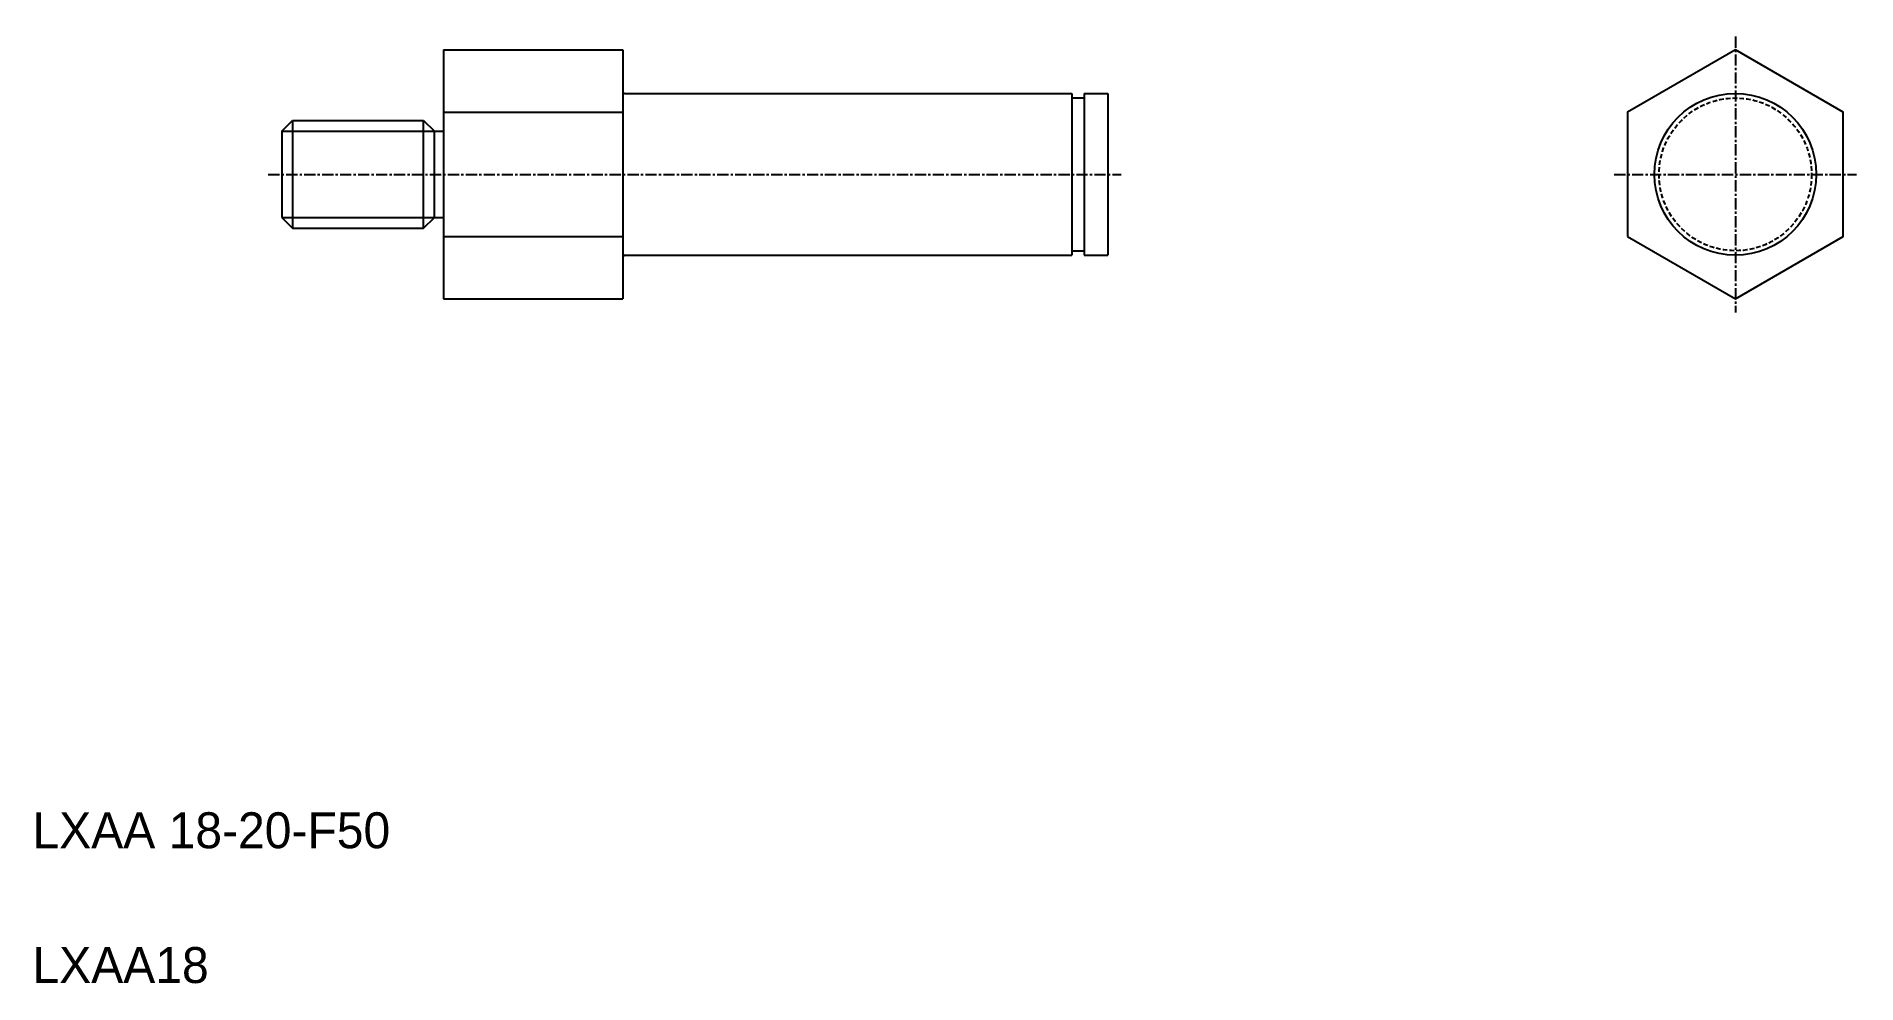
# Model space of a CAD drawing. Extents: x -40 to 163, y 83 to 189.
import ezdxf

# ---------------------------------------------------------------- set-up
doc = ezdxf.new("R2010")
doc.units = 0
doc.linetypes.add('CENTER', pattern=[2, 1.25, -0.25, 0.25, -0.25])
doc.linetypes.add('DASHED', pattern=[0.75, 0.5, -0.25])
doc.layers.get('0').update_dxf_attribs({"linetype": 'CONTINUOUS'})
doc.layers.add('CENTER', color=1, linetype='CENTER')

msp = doc.modelspace()

# ---------------------------------------------------------------- linework, layer by layer
at = {"color": 7, "linetype": 'CONTINUOUS'}
for p, q in [((5.42, 187.29), (5.42, 159.58)), ((5.42, 187.29), (25.42, 187.29)), ((25.42, 187.29), (25.42, 159.58)), ((25.62, 182.44), (75.42, 182.44)), ((29.32, 182.44), (29.32, 182.44)), ((33.02, 182.44), (33.02, 182.44)), ((75.42, 182.44), (75.42, 164.44)), ((76.77, 182.44), (79.42, 182.44)), ((76.77, 182.44), (76.77, 164.44)), ((79.42, 182.44), (79.42, 164.44)), ((75.42, 181.94), (76.77, 181.94)), ((-12.58, 178.24), (-11.38, 179.44)), ((-11.38, 179.44), (-11.38, 167.44)), ((-11.38, 179.44), (3.22, 179.44)), ((3.22, 179.44), (4.42, 178.24)), ((3.22, 167.44), (3.22, 179.44)), ((5.42, 180.36), (25.42, 180.36)), ((-12.58, 178.24), (-12.58, 168.64)), ((4.42, 168.64), (4.42, 178.24)), ((4.42, 178.24), (5.42, 178.24)), ((-12.58, 168.64), (-11.38, 167.44)), ((3.22, 167.44), (4.42, 168.64)), ((4.42, 168.64), (5.42, 168.64)), ((-11.38, 167.44), (3.22, 167.44)), ((5.42, 166.51), (25.42, 166.51)), ((25.62, 164.44), (75.42, 164.44)), ((29.32, 164.44), (29.32, 164.44)), ((33.02, 164.44), (33.02, 164.44)), ((75.42, 164.94), (76.77, 164.94)), ((76.77, 164.44), (79.42, 164.44)), ((5.42, 159.58), (25.42, 159.58))]:
    msp.add_line(p, q, dxfattribs=at)
at = {"color": 3, "linetype": 'CONTINUOUS'}
for p, q in [((-12.58, 178.24), (4.42, 178.24)), ((-12.58, 168.64), (4.42, 168.64))]:
    msp.add_line(p, q, dxfattribs=at)
at = {"color": 7, "linetype": 'CONTINUOUS'}
msp.add_lwpolyline([(137.3, 166.51), (149.3, 159.58), (161.3, 166.51), (161.3, 180.36), (149.3, 187.29), (137.3, 180.36)], close=True, dxfattribs=at)
msp.add_circle((149.3, 173.44), 9, dxfattribs=at)
at = {"color": 3, "linetype": 'DASHED'}
msp.add_circle((149.3, 173.44), 8.5, dxfattribs=at)
at = {"color": 7, "linetype": 'CONTINUOUS'}
for centre, start, end in [((25.62, 182.64), 180, 270), ((25.62, 164.24), 90, 180)]:
    msp.add_arc(centre, 0.2, start, end, dxfattribs=at)
at = {"layer": 'CENTER', "color": 1, "linetype": 'CENTER'}
for p, q in [((149.3, 188.79), (149.3, 158.08)), ((-14.08, 173.44), (80.92, 173.44)), ((135.8, 173.44), (162.8, 173.44))]:
    msp.add_line(p, q, dxfattribs=at)

# ---------------------------------------------------------------- texts
at = {"color": 7, "linetype": 'CONTINUOUS'}
for s, p in [('LXAA 18-20-F50', (-40.34, 98.44)), ('LXAA18', (-40.34, 83.44))]:
    msp.add_text(s, height=4, dxfattribs=at).set_placement(p)

doc.saveas('drawing.dxf')
